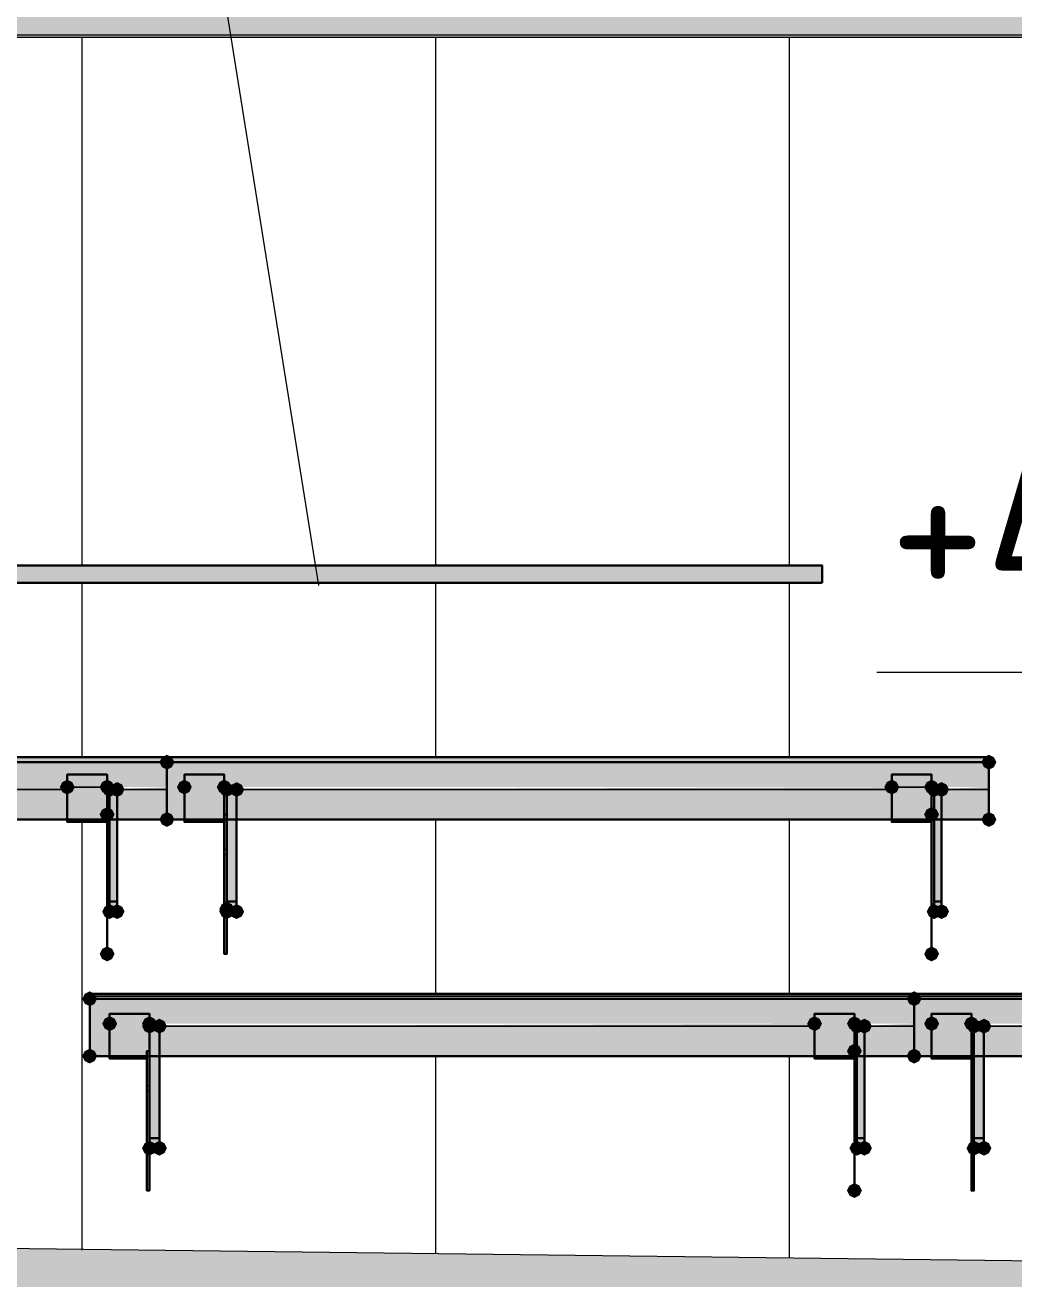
# Model space of a CAD drawing. Header units: millimetres. Extents: x -11345 to 411485, y -9810 to 73012.
# Drawn here: x 303798 to 305478, y 3243 to 5375 of the extents above; entities that cross this region are included whole.
import ezdxf

# ---------------------------------------------------------------- set-up
doc = ezdxf.new("R2010")
doc.units = ezdxf.units.MM
for name, color, linetype in [('PDF _Аннотация', 7, 'Continuous'), ('PDF _Крыша штриховка', 7, 'Continuous'), ('PDF _Линии', 7, 'Continuous'), ('PDF _Перекрытие', 7, 'Continuous'), ('PDF _Текст', 7, 'Continuous')]:
    doc.layers.add(name, color=color, linetype=linetype)
for name, color, linetype, true_color in [('PDF _Антураж', 7, 'Continuous', 0xb7c0ca), ('PDF _Обобщенные модели', 7, 'Continuous', 0xb5bcbf), ('PDF _Ограждение', 7, 'Continuous', 0x7f7f7f)]:
    doc.layers.add(name, color=color, linetype=linetype, true_color=true_color)
doc.styles.add('PDF GOST Common', font='GOST_Common.ttf')

msp = doc.modelspace()

# ---------------------------------------------------------------- hatches: boundary and pattern name
at = {"layer": 'PDF _Антураж', "transparency": 33554687}
msp.add_hatch(color=256, dxfattribs=at).paths.add_polyline_path([(298603.49472, 3063.50144), (298734.71891, 3046.56929), (298738.95195, 3063.50144), (298738.95195, 3076.20056), (298726.25284, 3076.20056), (298730.48587, 3093.13271), (298946.37083, 3063.50144), (298942.13779, 3042.33625), (298950.60387, 3042.33625), (298954.83691, 3063.50144), (299132.62452, 3038.10321), (301592.0198, 3008.47194), (301668.21449, 3008.47194), (307865.38263, 2932.27725), (308034.70416, 2928.04422), (308034.70416, 2919.57814), (308085.50062, 2839.15041), (308098.19974, 2830.68433), (308102.43278, 2826.4513), (308115.13189, 2822.21826), (308119.36493, 2822.21826), (308144.76316, 2817.98522), (308174.39443, 2813.75218), (308178.62747, 2813.75218), (308204.0257, 2817.98522), (308208.25874, 2817.98522), (308233.65697, 2822.21826), (308237.89, 2822.21826), (308250.58912, 2826.4513), (308259.0552, 2830.68433), (308267.52127, 2839.15041), (308271.75431, 2839.15041), (308318.31773, 2919.57814), (308318.31773, 2923.81118), (308322.55077, 2923.81118), (308322.55077, 2932.27725), (314604.37968, 3008.47194), (314684.80741, 3008.47194), (317804.55667, 2970.3746), (321047.06405, 2928.04422), (321051.29708, 2928.04422), (321051.29708, 2919.57814), (321055.53012, 2915.3451), (321102.09354, 2839.15041), (321114.79266, 2830.68433), (321114.79266, 2826.4513), (321131.72481, 2822.21826), (321135.95785, 2822.21826), (321161.35608, 2817.98522), (321199.45343, 2813.75218), (321220.61862, 2817.98522), (321224.85166, 2817.98522), (321250.24989, 2822.21826), (321254.48292, 2822.21826), (321267.18204, 2826.4513), (321275.64812, 2830.68433), (321284.11419, 2839.15041), (321330.67761, 2915.3451), (321330.67761, 2928.04422), (321753.98145, 2970.3746), (321758.21449, 2961.90852), (321758.21449, 3300.55159), (321152.89, 3241.28905), (316454.21744, 3300.55159), (314629.77791, 3321.71678), (312830.73661, 3300.55159), (308195.55962, 3241.28905), (308136.29708, 3241.28905), (301697.84576, 3321.71678), (297401.31183, 3372.51324), (297418.24399, 3321.71678), (297447.87525, 3241.28905), (297452.10829, 3224.3569), (297443.64222, 3245.52209), (297447.87525, 3224.3569), (297452.10829, 3220.12386), (297718.78971, 3152.39525), (297752.65402, 3148.16221), (297735.72186, 3152.39525), (297602.38115, 3186.25955), (297752.65402, 3148.16221), (297960.07289, 3118.53094), (298163.25874, 3093.13271), (298167.49177, 3093.13271), (298180.19089, 3118.53094), (298383.37673, 3093.13271), (298493.43573, 3076.20056), (298506.13484, 3076.20056)])
at = {"layer": 'PDF _Линии', "transparency": 33554559}
for points in [[(304051.41508, 4121.76103), (304047.18204, 4130.22711), (304038.71596, 4134.46014), (304030.24989, 4130.22711), (304026.01685, 4121.76103), (304030.24989, 4113.29495), (304038.71596, 4109.06191), (304047.18204, 4113.29495)], [(304051.41508, 4121.76103), (304047.18204, 4130.22711), (304038.71596, 4134.46014), (304030.24989, 4130.22711), (304026.01685, 4121.76103), (304030.24989, 4113.29495), (304038.71596, 4109.06191), (304047.18204, 4113.29495)], [(305448.31773, 4121.76103), (305444.08469, 4130.22711), (305435.61862, 4134.46014), (305427.15254, 4130.22711), (305422.9195, 4121.76103), (305427.15254, 4113.29495), (305435.61862, 4109.06191), (305444.08469, 4113.29495)], [(303882.09354, 4079.43065), (303877.86051, 4087.89672), (303869.39443, 4092.12976), (303860.92835, 4087.89672), (303856.69531, 4079.43065), (303860.92835, 4070.96457), (303869.39443, 4066.73153), (303877.86051, 4070.96457)], [(303949.82216, 4079.43065), (303945.58912, 4087.89672), (303937.12304, 4092.12976), (303928.65697, 4087.89672), (303924.42393, 4079.43065), (303928.65697, 4070.96457), (303937.12304, 4066.73153), (303945.58912, 4070.96457)], [(303954.0552, 4075.19761), (303949.82216, 4083.66368), (303941.35608, 4087.89672), (303932.89, 4083.66368), (303928.65697, 4075.19761), (303932.89, 4066.73153), (303941.35608, 4062.49849), (303949.82216, 4066.73153)], [(303954.0552, 4075.19761), (303949.82216, 4083.66368), (303941.35608, 4087.89672), (303932.89, 4083.66368), (303928.65697, 4075.19761), (303932.89, 4066.73153), (303941.35608, 4062.49849), (303949.82216, 4066.73153)], [(303966.75431, 4075.19761), (303962.52127, 4083.66368), (303954.0552, 4087.89672), (303945.58912, 4083.66368), (303941.35608, 4075.19761), (303945.58912, 4066.73153), (303954.0552, 4062.49849), (303962.52127, 4066.73153)], [(304081.04635, 4079.43065), (304076.81331, 4087.89672), (304068.34723, 4092.12976), (304059.88115, 4087.89672), (304055.64812, 4079.43065), (304059.88115, 4070.96457), (304068.34723, 4066.73153), (304076.81331, 4070.96457)], [(304148.77496, 4079.43065), (304144.54192, 4087.89672), (304136.07584, 4092.12976), (304127.60977, 4087.89672), (304123.37673, 4079.43065), (304127.60977, 4070.96457), (304136.07584, 4066.73153), (304144.54192, 4070.96457)], [(304153.008, 4075.19761), (304148.77496, 4083.66368), (304140.30888, 4087.89672), (304131.84281, 4083.66368), (304127.60977, 4075.19761), (304131.84281, 4066.73153), (304140.30888, 4062.49849), (304148.77496, 4066.73153)], [(304153.008, 4075.19761), (304148.77496, 4083.66368), (304140.30888, 4087.89672), (304131.84281, 4083.66368), (304127.60977, 4075.19761), (304131.84281, 4066.73153), (304140.30888, 4062.49849), (304148.77496, 4066.73153)], [(304153.008, 4075.19761), (304148.77496, 4083.66368), (304140.30888, 4087.89672), (304131.84281, 4083.66368), (304127.60977, 4075.19761), (304131.84281, 4066.73153), (304140.30888, 4062.49849), (304148.77496, 4066.73153)], [(304153.008, 4075.19761), (304148.77496, 4083.66368), (304140.30888, 4087.89672), (304131.84281, 4083.66368), (304127.60977, 4075.19761), (304131.84281, 4066.73153), (304140.30888, 4062.49849), (304148.77496, 4066.73153)], [(304169.94015, 4075.19761), (304165.70711, 4083.66368), (304157.24104, 4087.89672), (304148.77496, 4083.66368), (304144.54192, 4075.19761), (304148.77496, 4066.73153), (304157.24104, 4062.49849), (304165.70711, 4066.73153)], [(305283.22924, 4079.43065), (305278.9962, 4087.89672), (305270.53012, 4092.12976), (305262.06405, 4087.89672), (305257.83101, 4079.43065), (305262.06405, 4070.96457), (305270.53012, 4066.73153), (305278.9962, 4070.96457)], [(305350.95785, 4079.43065), (305346.72481, 4087.89672), (305338.25874, 4092.12976), (305329.79266, 4087.89672), (305325.55962, 4079.43065), (305329.79266, 4070.96457), (305338.25874, 4066.73153), (305346.72481, 4070.96457)], [(305355.19089, 4075.19761), (305350.95785, 4083.66368), (305342.49177, 4087.89672), (305334.0257, 4083.66368), (305329.79266, 4075.19761), (305334.0257, 4066.73153), (305342.49177, 4062.49849), (305350.95785, 4066.73153)], [(305355.19089, 4075.19761), (305350.95785, 4083.66368), (305342.49177, 4087.89672), (305334.0257, 4083.66368), (305329.79266, 4075.19761), (305334.0257, 4066.73153), (305342.49177, 4062.49849), (305350.95785, 4066.73153)], [(305367.89, 4075.19761), (305363.65697, 4083.66368), (305355.19089, 4087.89672), (305346.72481, 4083.66368), (305342.49177, 4075.19761), (305346.72481, 4066.73153), (305355.19089, 4062.49849), (305363.65697, 4066.73153)], [(303949.82216, 4032.86722), (303945.58912, 4041.3333), (303937.12304, 4045.56634), (303928.65697, 4041.3333), (303924.42393, 4032.86722), (303928.65697, 4024.40115), (303937.12304, 4020.16811), (303945.58912, 4024.40115)], [(304051.41508, 4024.40115), (304047.18204, 4032.86722), (304038.71596, 4037.10026), (304030.24989, 4032.86722), (304026.01685, 4024.40115), (304030.24989, 4015.93507), (304038.71596, 4011.70203), (304047.18204, 4015.93507)], [(304051.41508, 4024.40115), (304047.18204, 4032.86722), (304038.71596, 4037.10026), (304030.24989, 4032.86722), (304026.01685, 4024.40115), (304030.24989, 4015.93507), (304038.71596, 4011.70203), (304047.18204, 4015.93507)], [(305350.95785, 4032.86722), (305346.72481, 4041.3333), (305338.25874, 4045.56634), (305329.79266, 4041.3333), (305325.55962, 4032.86722), (305329.79266, 4024.40115), (305338.25874, 4020.16811), (305346.72481, 4024.40115)], [(305448.31773, 4024.40115), (305444.08469, 4032.86722), (305435.61862, 4037.10026), (305427.15254, 4032.86722), (305422.9195, 4024.40115), (305427.15254, 4015.93507), (305435.61862, 4011.70203), (305444.08469, 4015.93507)], [(303954.0552, 3867.77873), (303949.82216, 3876.24481), (303941.35608, 3880.47784), (303932.89, 3876.24481), (303928.65697, 3867.77873), (303932.89, 3859.31265), (303941.35608, 3855.07961), (303949.82216, 3859.31265)], [(303954.0552, 3867.77873), (303949.82216, 3876.24481), (303941.35608, 3880.47784), (303932.89, 3876.24481), (303928.65697, 3867.77873), (303932.89, 3859.31265), (303941.35608, 3855.07961), (303949.82216, 3859.31265)], [(303966.75431, 3867.77873), (303962.52127, 3876.24481), (303954.0552, 3880.47784), (303945.58912, 3876.24481), (303941.35608, 3867.77873), (303945.58912, 3859.31265), (303954.0552, 3855.07961), (303962.52127, 3859.31265)], [(304153.008, 3872.01177), (304148.77496, 3880.47784), (304140.30888, 3884.71088), (304131.84281, 3880.47784), (304127.60977, 3872.01177), (304131.84281, 3863.54569), (304140.30888, 3859.31265), (304148.77496, 3863.54569)], [(304153.008, 3867.77873), (304148.77496, 3876.24481), (304140.30888, 3880.47784), (304131.84281, 3876.24481), (304127.60977, 3867.77873), (304131.84281, 3859.31265), (304140.30888, 3855.07961), (304148.77496, 3859.31265)], [(304153.008, 3867.77873), (304148.77496, 3876.24481), (304140.30888, 3880.47784), (304131.84281, 3876.24481), (304127.60977, 3867.77873), (304131.84281, 3859.31265), (304140.30888, 3855.07961), (304148.77496, 3859.31265)], [(304169.94015, 3867.77873), (304165.70711, 3876.24481), (304157.24104, 3880.47784), (304148.77496, 3876.24481), (304144.54192, 3867.77873), (304148.77496, 3859.31265), (304157.24104, 3855.07961), (304165.70711, 3859.31265)], [(305355.19089, 3867.77873), (305350.95785, 3876.24481), (305342.49177, 3880.47784), (305334.0257, 3876.24481), (305329.79266, 3867.77873), (305334.0257, 3859.31265), (305342.49177, 3855.07961), (305350.95785, 3859.31265)], [(305355.19089, 3867.77873), (305350.95785, 3876.24481), (305342.49177, 3880.47784), (305334.0257, 3876.24481), (305329.79266, 3867.77873), (305334.0257, 3859.31265), (305342.49177, 3855.07961), (305350.95785, 3859.31265)], [(305367.89, 3867.77873), (305363.65697, 3876.24481), (305355.19089, 3880.47784), (305346.72481, 3876.24481), (305342.49177, 3867.77873), (305346.72481, 3859.31265), (305355.19089, 3855.07961), (305363.65697, 3859.31265)], [(303949.82216, 3795.81708), (303945.58912, 3804.28315), (303937.12304, 3808.51619), (303928.65697, 3804.28315), (303924.42393, 3795.81708), (303928.65697, 3787.351), (303937.12304, 3783.11796), (303945.58912, 3787.351)], [(305350.95785, 3795.81708), (305346.72481, 3804.28315), (305338.25874, 3808.51619), (305329.79266, 3804.28315), (305325.55962, 3795.81708), (305329.79266, 3787.351), (305338.25874, 3783.11796), (305346.72481, 3787.351)], [(303920.19089, 3719.62239), (303915.95785, 3728.08846), (303907.49177, 3732.3215), (303899.0257, 3728.08846), (303894.79266, 3719.62239), (303899.0257, 3711.15631), (303907.49177, 3706.92327), (303915.95785, 3711.15631)], [(305321.32658, 3719.62239), (305317.09354, 3728.08846), (305308.62747, 3732.3215), (305300.16139, 3728.08846), (305295.92835, 3719.62239), (305300.16139, 3711.15631), (305308.62747, 3706.92327), (305317.09354, 3711.15631)], [(305321.32658, 3719.62239), (305317.09354, 3728.08846), (305308.62747, 3732.3215), (305300.16139, 3728.08846), (305295.92835, 3719.62239), (305300.16139, 3711.15631), (305308.62747, 3706.92327), (305317.09354, 3711.15631)], [(303954.0552, 3677.292), (303949.82216, 3685.75808), (303941.35608, 3689.99112), (303932.89, 3685.75808), (303928.65697, 3677.292), (303932.89, 3668.82593), (303941.35608, 3664.59289), (303949.82216, 3668.82593)], [(304021.78381, 3677.292), (304017.55077, 3685.75808), (304009.08469, 3689.99112), (304000.61862, 3685.75808), (303996.38558, 3677.292), (304000.61862, 3668.82593), (304009.08469, 3664.59289), (304017.55077, 3668.82593)], [(305152.00505, 3677.292), (305147.77201, 3685.75808), (305139.30593, 3689.99112), (305130.83986, 3685.75808), (305126.60682, 3677.292), (305130.83986, 3668.82593), (305139.30593, 3664.59289), (305147.77201, 3668.82593)], [(305219.73366, 3677.292), (305215.50062, 3685.75808), (305207.03455, 3689.99112), (305198.56847, 3685.75808), (305194.33543, 3677.292), (305198.56847, 3668.82593), (305207.03455, 3664.59289), (305215.50062, 3668.82593)], [(305350.95785, 3677.292), (305346.72481, 3685.75808), (305338.25874, 3689.99112), (305329.79266, 3685.75808), (305325.55962, 3677.292), (305329.79266, 3668.82593), (305338.25874, 3664.59289), (305346.72481, 3668.82593)], [(305418.68646, 3677.292), (305414.45343, 3685.75808), (305405.98735, 3689.99112), (305397.52127, 3685.75808), (305393.28823, 3677.292), (305397.52127, 3668.82593), (305405.98735, 3664.59289), (305414.45343, 3668.82593)], [(304021.78381, 3673.05897), (304017.55077, 3681.52504), (304009.08469, 3685.75808), (304000.61862, 3681.52504), (303996.38558, 3673.05897), (304000.61862, 3664.59289), (304009.08469, 3660.35985), (304017.55077, 3664.59289)], [(304021.78381, 3673.05897), (304017.55077, 3681.52504), (304009.08469, 3685.75808), (304000.61862, 3681.52504), (303996.38558, 3673.05897), (304000.61862, 3664.59289), (304009.08469, 3660.35985), (304017.55077, 3664.59289)], [(304021.78381, 3673.05897), (304017.55077, 3681.52504), (304009.08469, 3685.75808), (304000.61862, 3681.52504), (303996.38558, 3673.05897), (304000.61862, 3664.59289), (304009.08469, 3660.35985), (304017.55077, 3664.59289)], [(304021.78381, 3673.05897), (304017.55077, 3681.52504), (304009.08469, 3685.75808), (304000.61862, 3681.52504), (303996.38558, 3673.05897), (304000.61862, 3664.59289), (304009.08469, 3660.35985), (304017.55077, 3664.59289)], [(304038.71596, 3673.05897), (304034.48292, 3681.52504), (304026.01685, 3685.75808), (304017.55077, 3681.52504), (304013.31773, 3673.05897), (304017.55077, 3664.59289), (304026.01685, 3660.35985), (304034.48292, 3664.59289)], [(305223.9667, 3673.05897), (305219.73366, 3681.52504), (305211.26759, 3685.75808), (305202.80151, 3681.52504), (305198.56847, 3673.05897), (305202.80151, 3664.59289), (305211.26759, 3660.35985), (305219.73366, 3664.59289)], [(305223.9667, 3673.05897), (305219.73366, 3681.52504), (305211.26759, 3685.75808), (305202.80151, 3681.52504), (305198.56847, 3673.05897), (305202.80151, 3664.59289), (305211.26759, 3660.35985), (305219.73366, 3664.59289)], [(305236.66582, 3673.05897), (305232.43278, 3681.52504), (305223.9667, 3685.75808), (305215.50062, 3681.52504), (305211.26759, 3673.05897), (305215.50062, 3664.59289), (305223.9667, 3660.35985), (305232.43278, 3664.59289)], [(305422.9195, 3673.05897), (305418.68646, 3681.52504), (305410.22039, 3685.75808), (305401.75431, 3681.52504), (305397.52127, 3673.05897), (305401.75431, 3664.59289), (305410.22039, 3660.35985), (305418.68646, 3664.59289)], [(305422.9195, 3673.05897), (305418.68646, 3681.52504), (305410.22039, 3685.75808), (305401.75431, 3681.52504), (305397.52127, 3673.05897), (305401.75431, 3664.59289), (305410.22039, 3660.35985), (305418.68646, 3664.59289)], [(305422.9195, 3673.05897), (305418.68646, 3681.52504), (305410.22039, 3685.75808), (305401.75431, 3681.52504), (305397.52127, 3673.05897), (305401.75431, 3664.59289), (305410.22039, 3660.35985), (305418.68646, 3664.59289)], [(305422.9195, 3673.05897), (305418.68646, 3681.52504), (305410.22039, 3685.75808), (305401.75431, 3681.52504), (305397.52127, 3673.05897), (305401.75431, 3664.59289), (305410.22039, 3660.35985), (305418.68646, 3664.59289)], [(305439.85166, 3673.05897), (305435.61862, 3681.52504), (305427.15254, 3685.75808), (305418.68646, 3681.52504), (305414.45343, 3673.05897), (305418.68646, 3664.59289), (305427.15254, 3660.35985), (305435.61862, 3664.59289)], [(303920.19089, 3622.2625), (303915.95785, 3630.72858), (303907.49177, 3634.96162), (303899.0257, 3630.72858), (303894.79266, 3622.2625), (303899.0257, 3613.79643), (303907.49177, 3609.56339), (303915.95785, 3613.79643)], [(305219.73366, 3630.72858), (305215.50062, 3639.19466), (305207.03455, 3643.4277), (305198.56847, 3639.19466), (305194.33543, 3630.72858), (305198.56847, 3622.2625), (305207.03455, 3618.02947), (305215.50062, 3622.2625)], [(305321.32658, 3622.2625), (305317.09354, 3630.72858), (305308.62747, 3634.96162), (305300.16139, 3630.72858), (305295.92835, 3622.2625), (305300.16139, 3613.79643), (305308.62747, 3609.56339), (305317.09354, 3613.79643)], [(305321.32658, 3622.2625), (305317.09354, 3630.72858), (305308.62747, 3634.96162), (305300.16139, 3630.72858), (305295.92835, 3622.2625), (305300.16139, 3613.79643), (305308.62747, 3609.56339), (305317.09354, 3613.79643)], [(304021.78381, 3465.64009), (304017.55077, 3474.10616), (304009.08469, 3478.3392), (304000.61862, 3474.10616), (303996.38558, 3465.64009), (304000.61862, 3457.17401), (304009.08469, 3452.94097), (304017.55077, 3457.17401)], [(304021.78381, 3465.64009), (304017.55077, 3474.10616), (304009.08469, 3478.3392), (304000.61862, 3474.10616), (303996.38558, 3465.64009), (304000.61862, 3457.17401), (304009.08469, 3452.94097), (304017.55077, 3457.17401)], [(304021.78381, 3465.64009), (304017.55077, 3474.10616), (304009.08469, 3478.3392), (304000.61862, 3474.10616), (303996.38558, 3465.64009), (304000.61862, 3457.17401), (304009.08469, 3452.94097), (304017.55077, 3457.17401)], [(304038.71596, 3465.64009), (304034.48292, 3474.10616), (304026.01685, 3478.3392), (304017.55077, 3474.10616), (304013.31773, 3465.64009), (304017.55077, 3457.17401), (304026.01685, 3452.94097), (304034.48292, 3457.17401)], [(305223.9667, 3465.64009), (305219.73366, 3474.10616), (305211.26759, 3478.3392), (305202.80151, 3474.10616), (305198.56847, 3465.64009), (305202.80151, 3457.17401), (305211.26759, 3452.94097), (305219.73366, 3457.17401)], [(305223.9667, 3465.64009), (305219.73366, 3474.10616), (305211.26759, 3478.3392), (305202.80151, 3474.10616), (305198.56847, 3465.64009), (305202.80151, 3457.17401), (305211.26759, 3452.94097), (305219.73366, 3457.17401)], [(305236.66582, 3465.64009), (305232.43278, 3474.10616), (305223.9667, 3478.3392), (305215.50062, 3474.10616), (305211.26759, 3465.64009), (305215.50062, 3457.17401), (305223.9667, 3452.94097), (305232.43278, 3457.17401)], [(305422.9195, 3465.64009), (305418.68646, 3474.10616), (305410.22039, 3478.3392), (305401.75431, 3474.10616), (305397.52127, 3465.64009), (305401.75431, 3457.17401), (305410.22039, 3452.94097), (305418.68646, 3457.17401)], [(305422.9195, 3465.64009), (305418.68646, 3474.10616), (305410.22039, 3478.3392), (305401.75431, 3474.10616), (305397.52127, 3465.64009), (305401.75431, 3457.17401), (305410.22039, 3452.94097), (305418.68646, 3457.17401)], [(305422.9195, 3465.64009), (305418.68646, 3474.10616), (305410.22039, 3478.3392), (305401.75431, 3474.10616), (305397.52127, 3465.64009), (305401.75431, 3457.17401), (305410.22039, 3452.94097), (305418.68646, 3457.17401)], [(305439.85166, 3465.64009), (305435.61862, 3474.10616), (305427.15254, 3478.3392), (305418.68646, 3474.10616), (305414.45343, 3465.64009), (305418.68646, 3457.17401), (305427.15254, 3452.94097), (305435.61862, 3457.17401)], [(305219.73366, 3393.67843), (305215.50062, 3402.14451), (305207.03455, 3406.37755), (305198.56847, 3402.14451), (305194.33543, 3393.67843), (305198.56847, 3385.21236), (305207.03455, 3380.97932), (305215.50062, 3385.21236)]]:
    msp.add_hatch(color=256, dxfattribs=at).paths.add_polyline_path(points)
at = {"layer": 'PDF _Обобщенные модели', "true_color": 0x7f7f7f, "transparency": 33554559}
h = msp.add_hatch(color=8, dxfattribs=at)
h.paths.add_polyline_path([(305342.49177, 3872.01177), (305338.25874, 3884.71088), (305338.25874, 3872.01177)])
h.paths.add_polyline_path([(304157.24104, 3867.77873), (304157.24104, 4024.40115), (305270.53012, 4024.40115), (305270.53012, 4020.16811), (305338.25874, 4020.16811), (305338.25874, 3884.71088), (305342.49177, 3884.71088), (305342.49177, 3872.01177), (305342.49177, 3867.77873), (305355.19089, 3867.77873), (305355.19089, 4024.40115), (305435.61862, 4024.40115), (305435.61862, 4130.22711), (301236.44458, 4130.22711), (301236.44458, 4024.40115), (301270.30888, 4024.40115), (301270.30888, 4020.16811), (301333.80446, 4020.16811), (301333.80446, 3795.81708), (301338.0375, 3795.81708), (301338.0375, 3884.71088), (301342.27054, 3884.71088), (301338.0375, 4075.19761), (301338.0375, 4079.43065), (302307.40328, 4079.43065), (301338.0375, 4075.19761), (301342.27054, 4075.19761), (301342.27054, 3884.71088), (301342.27054, 3867.77873), (301354.96965, 3867.77873), (301354.96965, 4024.40115), (302468.25874, 4024.40115), (302468.25874, 4020.16811), (302535.98735, 4020.16811), (302535.98735, 3795.81708), (302540.22039, 3795.81708), (302540.22039, 3867.77873), (302557.15254, 3867.77873), (302557.15254, 4024.40115), (302671.44458, 4024.40115), (302671.44458, 4020.16811), (302734.94015, 4020.16811), (302734.94015, 3795.81708), (302739.17319, 3795.81708), (302739.17319, 3867.77873), (302743.40623, 3867.77873), (302739.17319, 3884.71088), (302743.40623, 3884.71088), (302739.17319, 4075.19761), (302739.17319, 4079.43065), (303708.53897, 4079.43065), (302739.17319, 4075.19761), (302743.40623, 4075.19761), (302743.40623, 3884.71088), (302743.40623, 3867.77873), (302756.10534, 3867.77873), (302756.10534, 4024.40115), (303869.39443, 4024.40115), (303869.39443, 4020.16811), (303937.12304, 4020.16811), (303937.12304, 4075.19761), (303937.12304, 4079.43065), (304038.71596, 4079.43065), (303937.12304, 4075.19761), (303941.35608, 3884.71088), (303941.35608, 3867.77873), (303954.0552, 3867.77873), (303954.0552, 4024.40115), (304068.34723, 4024.40115), (304068.34723, 4020.16811), (304136.07584, 4020.16811), (304136.07584, 3795.81708), (304140.30888, 3795.81708), (304140.30888, 3867.77873)])
h.paths.add_polyline_path([(305338.25874, 4075.19761), (305338.25874, 4079.43065), (305422.9195, 4079.43065)], flags=0)
h.paths.add_polyline_path([(302540.22039, 4075.19761), (302540.22039, 4032.86722), (302535.98735, 4032.86722), (302535.98735, 4079.43065), (302624.88115, 4079.43065)], flags=0)
h.paths.add_polyline_path([(304140.30888, 4075.19761), (304140.30888, 4032.86722), (304136.07584, 4032.86722), (304136.07584, 4079.43065), (305270.53012, 4079.43065)], flags=0)
h = msp.add_hatch(color=8, dxfattribs=at)
h.paths.add_polyline_path([(305211.26759, 3465.64009), (305207.03455, 3482.57224), (305207.03455, 3465.64009)])
h.paths.add_polyline_path([(312212.71301, 3465.64009), (312208.47997, 3482.57224), (312208.47997, 3465.64009)])
h.paths.add_polyline_path([(306811.35608, 3465.64009), (306807.12304, 3482.57224), (306807.12304, 3465.64009)])
h.paths.add_polyline_path([(304009.08469, 3673.05897), (304009.08469, 3677.292), (305139.30593, 3677.292)])
h.paths.add_polyline_path([(305410.22039, 3630.72858), (305405.98735, 3630.72858), (305405.98735, 3673.05897)], flags=0)
h.paths.add_polyline_path([(305410.22039, 3673.05897), (305405.98735, 3677.292), (306540.44163, 3677.292)], flags=0)
h.paths.add_polyline_path([(304026.01685, 3465.64009), (304026.01685, 3622.2625), (305139.30593, 3622.2625), (305139.30593, 3618.02947), (305207.03455, 3618.02947), (305207.03455, 3673.05897), (305207.03455, 3677.292), (305308.62747, 3677.292), (305207.03455, 3673.05897), (305211.26759, 3482.57224), (305211.26759, 3465.64009), (305223.9667, 3465.64009), (305223.9667, 3622.2625), (305338.25874, 3622.2625), (305338.25874, 3618.02947), (305405.98735, 3618.02947), (305405.98735, 3393.67843), (305410.22039, 3393.67843), (305410.22039, 3465.64009), (305427.15254, 3465.64009), (305427.15254, 3622.2625), (306540.44163, 3622.2625), (306540.44163, 3618.02947), (306603.9372, 3618.02947), (306603.9372, 3393.67843), (306608.17024, 3393.67843), (306608.17024, 3482.57224), (306612.40328, 3482.57224), (306608.17024, 3673.05897), (306608.17024, 3677.292), (306705.53012, 3677.292), (306608.17024, 3673.05897), (306612.40328, 3673.05897), (306612.40328, 3482.57224), (306612.40328, 3465.64009), (306625.10239, 3465.64009), (306625.10239, 3622.2625), (306739.39443, 3622.2625), (306739.39443, 3618.02947), (306807.12304, 3618.02947), (306807.12304, 3673.05897), (306807.12304, 3677.292), (307776.48882, 3677.292), (306807.12304, 3673.05897), (306811.35608, 3482.57224), (306811.35608, 3465.64009), (306824.0552, 3465.64009), (306824.0552, 3622.2625), (307941.57732, 3622.2625), (307941.57732, 3618.02947), (308005.07289, 3618.02947), (308005.07289, 3393.67843), (308009.30593, 3393.67843), (308009.30593, 3465.64009), (308026.23809, 3465.64009), (308026.23809, 3622.2625), (308140.53012, 3622.2625), (308140.53012, 3618.02947), (308204.0257, 3618.02947), (308204.0257, 3393.67843), (308208.25874, 3393.67843), (308208.25874, 3482.57224), (308212.49177, 3482.57224), (308208.25874, 3673.05897), (308208.25874, 3677.292), (309177.62452, 3677.292), (308208.25874, 3673.05897), (308212.49177, 3673.05897), (308212.49177, 3482.57224), (308212.49177, 3465.64009), (308225.19089, 3465.64009), (308225.19089, 3622.2625), (309338.47997, 3622.2625), (309338.47997, 3618.02947), (309406.20859, 3618.02947), (309406.20859, 3393.67843), (309410.44163, 3393.67843), (309410.44163, 3465.64009), (309427.37378, 3465.64009), (309427.37378, 3622.2625), (309541.66582, 3622.2625), (309541.66582, 3618.02947), (309605.16139, 3618.02947), (309605.16139, 3393.67843), (309609.39443, 3393.67843), (309609.39443, 3465.64009), (309613.62747, 3465.64009), (309609.39443, 3482.57224), (309613.62747, 3482.57224), (309609.39443, 3673.05897), (309609.39443, 3677.292), (310739.61567, 3677.292), (309609.39443, 3673.05897), (309613.62747, 3673.05897), (309613.62747, 3482.57224), (309613.62747, 3465.64009), (309626.32658, 3465.64009), (309626.32658, 3622.2625), (310739.61567, 3622.2625), (310739.61567, 3618.02947), (310807.34428, 3618.02947), (310807.34428, 3673.05897), (310807.34428, 3677.292), (310908.9372, 3677.292), (310807.34428, 3673.05897), (310811.57732, 3482.57224), (310811.57732, 3469.87312), (310807.34428, 3482.57224), (310807.34428, 3465.64009), (310824.27643, 3465.64009), (310824.27643, 3622.2625), (310938.56847, 3622.2625), (310938.56847, 3618.02947), (311006.29708, 3618.02947), (311006.29708, 3393.67843), (311010.53012, 3393.67843), (311010.53012, 3465.64009), (311027.46228, 3465.64009), (311027.46228, 3622.2625), (312140.75136, 3622.2625), (312140.75136, 3618.02947), (312208.47997, 3618.02947), (312208.47997, 3482.57224), (312212.71301, 3482.57224), (312212.71301, 3465.64009), (312225.41213, 3465.64009), (312225.41213, 3622.2625), (312305.83986, 3622.2625), (312305.83986, 3677.292), (312208.47997, 3673.05897), (312208.47997, 3677.292), (312305.83986, 3677.292), (312305.83986, 3728.08846), (303907.49177, 3728.08846), (303907.49177, 3622.2625), (303941.35608, 3622.2625), (303941.35608, 3618.02947), (304004.85166, 3618.02947), (304004.85166, 3393.67843), (304009.08469, 3393.67843), (304009.08469, 3465.64009)], flags=0)
h.paths.add_polyline_path([(308009.30593, 3673.05897), (308009.30593, 3677.292), (308093.9667, 3677.292)], flags=0)
h.paths.add_polyline_path([(309410.44163, 3673.05897), (309410.44163, 3630.72858), (309406.20859, 3630.72858), (309406.20859, 3677.292), (309495.10239, 3677.292)], flags=0)
h.paths.add_polyline_path([(311010.53012, 3673.05897), (311010.53012, 3630.72858), (311006.29708, 3630.72858), (311006.29708, 3673.05897), (311010.53012, 3673.05897), (311006.29708, 3677.292), (312140.75136, 3677.292)], flags=0)
at = {"layer": 'PDF _Ограждение', "true_color": 0xb5bcbf, "transparency": 33554559}
msp.add_hatch(color=9, dxfattribs=at).paths.add_polyline_path([(299145.32363, 5412.83773), (299145.32363, 5353.57519), (321758.21449, 5353.57519), (321758.21449, 5412.83773), (313067.78676, 5412.83773), (313067.78676, 5391.67253), (312407.43278, 5391.67253), (312407.43278, 5412.83773), (305016.54782, 5412.83773), (305016.54782, 5391.67253), (304356.19384, 5391.67253), (304356.19384, 5412.83773)])
at = {"layer": 'PDF _Перекрытие', "true_color": 0x787878, "transparency": 33554559}
msp.add_hatch(color=8, dxfattribs=at).paths.add_polyline_path([(305152.00505, 4456.17106), (301740.17614, 4456.17106), (301740.17614, 4426.53979), (305152.00505, 4426.53979)])

# ---------------------------------------------------------------- linework, layer by layer
at = {"layer": 'PDF _Аннотация', "lineweight": 9}
msp.add_lwpolyline([(304296.9313, 4422.30675), (303772.03455, 7707.14451), (303649.27643, 7707.14451), (303361.42983, 7707.14451)], dxfattribs=at)
at = {"layer": 'PDF _Аннотация', "lineweight": 20}
msp.add_lwpolyline([(306333.02275, 3986.3038), (306544.67466, 3774.65189), (306544.67466, 4274.15041), (305245.13189, 4274.15041)], dxfattribs=at)
at = {"layer": 'PDF _Антураж', "color": 7, "lineweight": 18}
msp.add_lwpolyline([(321334.91065, 2919.57814), (321334.91065, 2923.81118), (321758.21449, 2961.90852), (321758.21449, 3300.55159), (321152.89, 3241.28905), (314672.10829, 3321.71678), (308165.92835, 3241.28905), (297401.31183, 3372.51324), (297452.10829, 3224.3569), (297752.65402, 3148.16221)], dxfattribs=at)
at = {"layer": 'PDF _Крыша штриховка', "lineweight": 9}
for points in [[(303894.79266, 4456.17106), (303894.79266, 5353.57519)], [(304495.8841, 4456.17106), (304495.8841, 5353.57519)], [(305096.97555, 4456.17106), (305096.97555, 5353.57519)], [(303894.79266, 4130.22711), (303894.79266, 4426.53979)], [(304495.8841, 4130.22711), (304495.8841, 4426.53979)], [(305096.97555, 4130.22711), (305096.97555, 4426.53979)], [(303894.79266, 3292.08551), (303894.79266, 4020.16811)], [(304495.8841, 3728.08846), (304495.8841, 4024.40115)], [(305096.97555, 3728.08846), (305096.97555, 4024.40115)], [(304495.8841, 3287.85248), (304495.8841, 3622.2625)], [(305096.97555, 3279.3864), (305096.97555, 3622.2625)]]:
    msp.add_lwpolyline(points, dxfattribs=at)
at = {"layer": 'PDF _Линии', "lineweight": 30}
for points in [[(305152.00505, 4426.53979), (301740.17614, 4426.53979), (301740.17614, 4456.17106), (305152.00505, 4456.17106)], [(304038.71596, 4121.76103), (304038.71596, 4087.89672), (304038.71596, 4079.43065), (304038.71596, 4024.40115), (304038.71596, 4079.43065), (304038.71596, 4087.89672), (304038.71596, 4121.76103), (304038.71596, 4125.99407), (304038.71596, 4130.22711), (302637.58027, 4130.22711), (302637.58027, 4125.99407), (302637.58027, 4121.76103)], [(303937.12304, 3795.81708), (303937.12304, 3965.13861), (303937.12304, 3973.60469), (303937.12304, 3965.13861)], [(305338.25874, 3795.81708), (305338.25874, 3965.13861), (305338.25874, 3973.60469), (305338.25874, 3965.13861)], [(306705.53012, 3719.62239), (306705.53012, 3685.75808), (306705.53012, 3677.292), (306705.53012, 3622.2625), (306705.53012, 3677.292), (306705.53012, 3685.75808), (306705.53012, 3719.62239), (306705.53012, 3723.85543), (306705.53012, 3728.08846), (305308.62747, 3728.08846), (305308.62747, 3723.85543), (305308.62747, 3719.62239)], [(305207.03455, 3393.67843), (305207.03455, 3562.99997), (305207.03455, 3571.46604), (305207.03455, 3562.99997)]]:
    msp.add_lwpolyline(points, close=True, dxfattribs=at)
for points in [[(305435.61862, 4024.40115), (305435.61862, 4079.43065), (305435.61862, 4087.89672), (305435.61862, 4121.76103), (305435.61862, 4125.99407), (305435.61862, 4130.22711), (304038.71596, 4130.22711), (304038.71596, 4125.99407), (304038.71596, 4121.76103), (305435.61862, 4121.76103)], [(303937.12304, 4020.16811), (303869.39443, 4020.16811), (303869.39443, 4079.43065), (303869.39443, 4100.59584), (303937.12304, 4100.59584), (303937.12304, 4079.43065), (303937.12304, 4032.86722), (303937.12304, 4079.43065)], [(304136.07584, 4020.16811), (304068.34723, 4020.16811), (304068.34723, 4079.43065), (304068.34723, 4100.59584), (304136.07584, 4100.59584), (304136.07584, 4079.43065), (304136.07584, 4032.86722), (304136.07584, 4079.43065)], [(305338.25874, 4020.16811), (305270.53012, 4020.16811), (305270.53012, 4079.43065), (305270.53012, 4100.59584), (305338.25874, 4100.59584), (305338.25874, 4079.43065), (305338.25874, 4032.86722), (305338.25874, 4079.43065)], [(303937.12304, 4075.19761), (303937.12304, 4075.19761)], [(303937.12304, 3872.01177), (303941.35608, 3872.01177), (303941.35608, 3884.71088), (303941.35608, 3867.77873), (303941.35608, 3884.71088), (303954.0552, 3884.71088), (303954.0552, 4075.19761), (303941.35608, 4075.19761), (303941.35608, 3884.71088), (303941.35608, 4075.19761), (303937.12304, 4075.19761), (303937.12304, 3986.3038), (303937.12304, 4075.19761), (303941.35608, 4075.19761)], [(303941.35608, 4075.19761), (303941.35608, 4075.19761)], [(304136.07584, 4075.19761), (304136.07584, 4075.19761)], [(304140.30888, 3872.01177), (304140.30888, 3884.71088), (304140.30888, 3867.77873), (304140.30888, 3884.71088), (304157.24104, 3884.71088), (304157.24104, 4075.19761), (304140.30888, 4075.19761), (304140.30888, 3884.71088), (304140.30888, 4075.19761), (304140.30888, 3986.3038), (304140.30888, 4075.19761)], [(304140.30888, 4075.19761), (304140.30888, 4075.19761)], [(304140.30888, 4075.19761), (304140.30888, 4075.19761)], [(305338.25874, 4075.19761), (305338.25874, 4075.19761)], [(305338.25874, 3872.01177), (305342.49177, 3872.01177), (305342.49177, 3884.71088), (305342.49177, 3867.77873), (305342.49177, 3884.71088), (305355.19089, 3884.71088), (305355.19089, 4075.19761), (305342.49177, 4075.19761), (305342.49177, 3884.71088), (305342.49177, 4075.19761), (305338.25874, 4075.19761), (305338.25874, 3986.3038), (305338.25874, 4075.19761), (305342.49177, 4075.19761)], [(305342.49177, 4075.19761), (305342.49177, 4075.19761)], [(303937.12304, 3986.3038), (303937.12304, 3973.60469), (303937.12304, 4032.86722)], [(304140.30888, 3986.3038), (304140.30888, 3973.60469), (304140.30888, 3965.13861), (304140.30888, 3795.81708), (304136.07584, 3795.81708), (304136.07584, 3965.13861), (304136.07584, 3973.60469), (304136.07584, 4032.86722), (304140.30888, 4032.86722)], [(305338.25874, 3986.3038), (305338.25874, 3973.60469), (305338.25874, 4032.86722)], [(303941.35608, 3884.71088), (303941.35608, 3884.71088)], [(303954.0552, 3884.71088), (303954.0552, 3867.77873), (303941.35608, 3867.77873)], [(304140.30888, 3884.71088), (304140.30888, 3884.71088)], [(304157.24104, 3884.71088), (304157.24104, 3867.77873), (304140.30888, 3867.77873)], [(305342.49177, 3884.71088), (305342.49177, 3884.71088)], [(305355.19089, 3884.71088), (305355.19089, 3867.77873), (305342.49177, 3867.77873)], [(303941.35608, 3872.01177), (303941.35608, 3872.01177)], [(304140.30888, 3872.01177), (304140.30888, 3872.01177)], [(305342.49177, 3872.01177), (305342.49177, 3872.01177)], [(303907.49177, 3622.2625), (303907.49177, 3677.292), (303907.49177, 3685.75808), (303907.49177, 3719.62239), (305308.62747, 3719.62239), (305308.62747, 3685.75808), (305308.62747, 3677.292), (305308.62747, 3622.2625), (305308.62747, 3677.292), (305308.62747, 3685.75808), (305308.62747, 3719.62239), (305308.62747, 3723.85543), (305308.62747, 3728.08846), (303907.49177, 3728.08846), (303907.49177, 3723.85543), (303907.49177, 3719.62239)], [(304004.85166, 3618.02947), (303941.35608, 3618.02947), (303941.35608, 3677.292), (303941.35608, 3694.22416), (304009.08469, 3694.22416), (304009.08469, 3677.292), (304009.08469, 3630.72858), (304009.08469, 3677.292)], [(305207.03455, 3618.02947), (305139.30593, 3618.02947), (305139.30593, 3677.292), (305139.30593, 3694.22416), (305207.03455, 3694.22416), (305207.03455, 3677.292), (305207.03455, 3630.72858), (305207.03455, 3677.292)], [(305405.98735, 3618.02947), (305338.25874, 3618.02947), (305338.25874, 3677.292), (305338.25874, 3694.22416), (305405.98735, 3694.22416), (305405.98735, 3677.292), (305405.98735, 3630.72858), (305405.98735, 3677.292)], [(304009.08469, 3673.05897), (304009.08469, 3673.05897)], [(304009.08469, 3673.05897), (304009.08469, 3673.05897)], [(304009.08469, 3673.05897), (304009.08469, 3673.05897)], [(304009.08469, 3673.05897), (304009.08469, 3584.16516), (304009.08469, 3673.05897), (304026.01685, 3673.05897), (304026.01685, 3482.57224), (304026.01685, 3465.64009), (304009.08469, 3465.64009), (304009.08469, 3482.57224), (304009.08469, 3465.64009), (304009.08469, 3482.57224), (304009.08469, 3673.05897), (304009.08469, 3482.57224), (304026.01685, 3482.57224)], [(305207.03455, 3673.05897), (305207.03455, 3673.05897)], [(305207.03455, 3465.64009), (305211.26759, 3465.64009), (305211.26759, 3482.57224), (305211.26759, 3465.64009), (305211.26759, 3482.57224), (305223.9667, 3482.57224), (305223.9667, 3673.05897), (305211.26759, 3673.05897), (305211.26759, 3482.57224), (305211.26759, 3673.05897), (305207.03455, 3673.05897), (305207.03455, 3584.16516), (305207.03455, 3673.05897), (305211.26759, 3673.05897)], [(305211.26759, 3673.05897), (305211.26759, 3673.05897)], [(305405.98735, 3673.05897), (305405.98735, 3673.05897)], [(305410.22039, 3673.05897), (305410.22039, 3673.05897)], [(305410.22039, 3673.05897), (305410.22039, 3673.05897)], [(305410.22039, 3673.05897), (305410.22039, 3584.16516), (305410.22039, 3673.05897), (305427.15254, 3673.05897), (305427.15254, 3482.57224), (305427.15254, 3465.64009), (305410.22039, 3465.64009), (305410.22039, 3482.57224), (305410.22039, 3465.64009), (305410.22039, 3482.57224), (305410.22039, 3673.05897), (305410.22039, 3482.57224), (305427.15254, 3482.57224)], [(304009.08469, 3584.16516), (304009.08469, 3571.46604), (304009.08469, 3562.99997), (304009.08469, 3393.67843), (304004.85166, 3393.67843), (304004.85166, 3562.99997), (304004.85166, 3571.46604), (304004.85166, 3630.72858), (304009.08469, 3630.72858)], [(305207.03455, 3584.16516), (305207.03455, 3571.46604), (305207.03455, 3630.72858)], [(305410.22039, 3584.16516), (305410.22039, 3571.46604), (305410.22039, 3562.99997), (305410.22039, 3393.67843), (305405.98735, 3393.67843), (305405.98735, 3562.99997), (305405.98735, 3571.46604), (305405.98735, 3630.72858), (305410.22039, 3630.72858)], [(304009.08469, 3482.57224), (304009.08469, 3482.57224)], [(305211.26759, 3482.57224), (305211.26759, 3482.57224)], [(305223.9667, 3482.57224), (305223.9667, 3465.64009), (305211.26759, 3465.64009)], [(305410.22039, 3482.57224), (305410.22039, 3482.57224)], [(304009.08469, 3465.64009), (304009.08469, 3465.64009)], [(305211.26759, 3465.64009), (305211.26759, 3465.64009)], [(305410.22039, 3465.64009), (305410.22039, 3465.64009)]]:
    msp.add_lwpolyline(points, dxfattribs=at)
at = {"layer": 'PDF _Линии', "lineweight": 30, "ltscale": 11.810594}
for points in [[(301236.44458, 4024.40115), (302637.58027, 4024.40115), (304038.71596, 4024.40115), (305435.61862, 4024.40115)], [(303907.49177, 3622.2625), (305308.62747, 3622.2625), (306705.53012, 3622.2625), (308106.66582, 3622.2625), (309507.80151, 3622.2625), (310908.9372, 3622.2625), (312305.83986, 3622.2625)]]:
    msp.add_lwpolyline(points, dxfattribs=at)
at = {"layer": 'PDF _Обобщенные модели', "color": 7, "lineweight": 9}
for points in [[(301236.44458, 4121.76103), (302637.58027, 4121.76103), (304038.71596, 4121.76103), (305435.61862, 4121.76103)], [(304038.71596, 4130.22711), (304038.71596, 4130.22711)], [(304038.71596, 4130.22711), (304038.71596, 4130.22711)], [(305435.61862, 4130.22711), (305435.61862, 4130.22711)], [(303937.12304, 3986.3038), (303937.12304, 4075.19761), (303941.35608, 4075.19761), (303954.0552, 4075.19761)], [(303937.12304, 4075.19761), (303937.12304, 4075.19761)], [(303941.35608, 4075.19761), (303941.35608, 4075.19761)], [(304136.07584, 4075.19761), (304136.07584, 4075.19761)], [(304140.30888, 4075.19761), (304140.30888, 4075.19761)], [(304140.30888, 4075.19761), (304140.30888, 4075.19761)], [(304157.24104, 4075.19761), (304140.30888, 4075.19761), (304140.30888, 3986.3038)], [(305338.25874, 3986.3038), (305338.25874, 4075.19761), (305342.49177, 4075.19761), (305355.19089, 4075.19761)], [(305338.25874, 4075.19761), (305338.25874, 4075.19761)], [(305342.49177, 4075.19761), (305342.49177, 4075.19761)], [(303869.39443, 4020.16811), (303869.39443, 4020.16811)], [(304038.71596, 4024.40115), (304038.71596, 4024.40115)], [(304038.71596, 4024.40115), (304038.71596, 4024.40115)], [(304068.34723, 4020.16811), (304068.34723, 4020.16811)], [(305270.53012, 4020.16811), (305270.53012, 4020.16811)], [(305435.61862, 4024.40115), (305435.61862, 4024.40115)], [(303937.12304, 3973.60469), (303937.12304, 3973.60469)], [(303937.12304, 3965.13861), (303937.12304, 3965.13861)], [(304140.30888, 3973.60469), (304136.07584, 3973.60469)], [(304136.07584, 3965.13861), (304140.30888, 3965.13861)], [(305338.25874, 3973.60469), (305338.25874, 3973.60469)], [(305338.25874, 3965.13861), (305338.25874, 3965.13861)], [(303937.12304, 3872.01177), (303941.35608, 3872.01177)], [(303941.35608, 3867.77873), (303954.0552, 3867.77873)], [(304140.30888, 3872.01177), (304140.30888, 3872.01177)], [(304140.30888, 3867.77873), (304157.24104, 3867.77873)], [(305338.25874, 3872.01177), (305342.49177, 3872.01177)], [(305342.49177, 3867.77873), (305355.19089, 3867.77873)], [(303907.49177, 3728.08846), (303907.49177, 3728.08846)], [(303907.49177, 3719.62239), (305308.62747, 3719.62239), (306705.53012, 3719.62239), (308106.66582, 3719.62239), (309507.80151, 3719.62239), (310908.9372, 3719.62239), (312305.83986, 3719.62239)], [(305308.62747, 3728.08846), (305308.62747, 3728.08846)], [(305308.62747, 3728.08846), (305308.62747, 3728.08846)], [(304009.08469, 3673.05897), (304009.08469, 3673.05897)], [(304009.08469, 3673.05897), (304009.08469, 3673.05897)], [(304009.08469, 3673.05897), (304009.08469, 3673.05897)], [(304026.01685, 3673.05897), (304009.08469, 3673.05897), (304009.08469, 3584.16516)], [(305207.03455, 3584.16516), (305207.03455, 3673.05897), (305211.26759, 3673.05897), (305223.9667, 3673.05897)], [(305207.03455, 3673.05897), (305207.03455, 3673.05897)], [(305211.26759, 3673.05897), (305211.26759, 3673.05897)], [(305405.98735, 3673.05897), (305405.98735, 3673.05897)], [(305410.22039, 3673.05897), (305410.22039, 3673.05897)], [(305410.22039, 3673.05897), (305410.22039, 3673.05897)], [(305427.15254, 3673.05897), (305410.22039, 3673.05897), (305410.22039, 3584.16516)], [(303907.49177, 3622.2625), (303907.49177, 3622.2625)], [(303941.35608, 3618.02947), (303941.35608, 3618.02947)], [(305139.30593, 3618.02947), (305139.30593, 3618.02947)], [(305308.62747, 3622.2625), (305308.62747, 3622.2625)], [(305308.62747, 3622.2625), (305308.62747, 3622.2625)], [(305338.25874, 3618.02947), (305338.25874, 3618.02947)], [(304009.08469, 3571.46604), (304004.85166, 3571.46604)], [(304004.85166, 3562.99997), (304009.08469, 3562.99997)], [(305207.03455, 3571.46604), (305207.03455, 3571.46604)], [(305207.03455, 3562.99997), (305207.03455, 3562.99997)], [(305410.22039, 3571.46604), (305405.98735, 3571.46604)], [(305405.98735, 3562.99997), (305410.22039, 3562.99997)], [(304009.08469, 3465.64009), (304009.08469, 3465.64009)], [(304009.08469, 3465.64009), (304026.01685, 3465.64009)], [(305207.03455, 3465.64009), (305211.26759, 3465.64009), (305223.9667, 3465.64009)], [(305410.22039, 3465.64009), (305410.22039, 3465.64009)], [(305410.22039, 3465.64009), (305427.15254, 3465.64009)]]:
    msp.add_lwpolyline(points, dxfattribs=at)
at = {"layer": 'PDF _Обобщенные модели', "color": 8, "lineweight": 0, "true_color": 0x7f7f7f}
for points in [[(303869.39443, 4075.19761), (302739.17319, 4075.19761), (303869.39443, 4075.19761)], [(303869.39443, 4079.43065), (303937.12304, 4079.43065), (303869.39443, 4079.43065)], [(303937.12304, 4079.43065), (303869.39443, 4079.43065), (303937.12304, 4079.43065)], [(303869.39443, 4079.43065), (303869.39443, 4079.43065), (303869.39443, 4079.43065)], [(303869.39443, 4079.43065), (303869.39443, 4079.43065), (303869.39443, 4079.43065)], [(303915.95785, 4079.43065), (303915.95785, 4079.43065), (303937.12304, 4079.43065)], [(304038.71596, 4075.19761), (303937.12304, 4075.19761), (304038.71596, 4075.19761)], [(303941.35608, 4075.19761), (303954.0552, 4075.19761), (303941.35608, 4075.19761)], [(304038.71596, 4075.19761), (304038.71596, 4079.43065), (304038.71596, 4075.19761)], [(304140.30888, 4075.19761), (304140.30888, 4075.19761), (304140.30888, 4075.19761)], [(304140.30888, 4075.19761), (304140.30888, 4075.19761), (304140.30888, 4075.19761)], [(305270.53012, 4075.19761), (304140.30888, 4075.19761), (305270.53012, 4075.19761)], [(305270.53012, 4079.43065), (305338.25874, 4079.43065), (305270.53012, 4079.43065)], [(305338.25874, 4079.43065), (305270.53012, 4079.43065), (305338.25874, 4079.43065)], [(305270.53012, 4079.43065), (305270.53012, 4079.43065), (305270.53012, 4079.43065)], [(305270.53012, 4079.43065), (305270.53012, 4079.43065), (305270.53012, 4079.43065)], [(305270.53012, 4075.19761), (305270.53012, 4079.43065), (305270.53012, 4075.19761)], [(305317.09354, 4079.43065), (305317.09354, 4079.43065), (305338.25874, 4079.43065)], [(305435.61862, 4075.19761), (305338.25874, 4075.19761), (305435.61862, 4075.19761)], [(305342.49177, 4075.19761), (305355.19089, 4075.19761), (305342.49177, 4075.19761)], [(303941.35608, 3884.71088), (303941.35608, 3884.71088), (303941.35608, 3884.71088)], [(303941.35608, 3884.71088), (303941.35608, 3884.71088), (303941.35608, 3884.71088)], [(303941.35608, 3884.71088), (303941.35608, 3884.71088), (303941.35608, 3884.71088)], [(304140.30888, 3884.71088), (304140.30888, 3884.71088), (304140.30888, 3884.71088)], [(304140.30888, 3884.71088), (304140.30888, 3884.71088), (304140.30888, 3884.71088)], [(304140.30888, 3884.71088), (304140.30888, 3884.71088), (304140.30888, 3884.71088)], [(305342.49177, 3872.01177), (305338.25874, 3884.71088), (305342.49177, 3872.01177)], [(305342.49177, 3884.71088), (305342.49177, 3884.71088), (305342.49177, 3884.71088)], [(303941.35608, 3867.77873), (303941.35608, 3867.77873), (303941.35608, 3867.77873)], [(304140.30888, 3872.01177), (304140.30888, 3872.01177), (304140.30888, 3872.01177)], [(304140.30888, 3872.01177), (304140.30888, 3872.01177), (304140.30888, 3872.01177)], [(304140.30888, 3867.77873), (304140.30888, 3867.77873), (304140.30888, 3867.77873)], [(305342.49177, 3867.77873), (305342.49177, 3867.77873), (305342.49177, 3867.77873)], [(305308.62747, 3723.85543), (303907.49177, 3723.85543), (305308.62747, 3723.85543)], [(306705.53012, 3723.85543), (305308.62747, 3723.85543), (306705.53012, 3723.85543)], [(304009.08469, 3673.05897), (304026.01685, 3673.05897), (304009.08469, 3673.05897)], [(304009.08469, 3673.05897), (304009.08469, 3673.05897), (304009.08469, 3673.05897)], [(304009.08469, 3673.05897), (304009.08469, 3673.05897), (304009.08469, 3673.05897)], [(305139.30593, 3673.05897), (304009.08469, 3673.05897), (305139.30593, 3673.05897)], [(305139.30593, 3673.05897), (305139.30593, 3677.292), (305139.30593, 3673.05897)], [(305308.62747, 3673.05897), (305207.03455, 3673.05897), (305308.62747, 3673.05897)], [(305211.26759, 3673.05897), (305223.9667, 3673.05897), (305211.26759, 3673.05897)], [(305308.62747, 3673.05897), (305308.62747, 3677.292), (305308.62747, 3673.05897)], [(305410.22039, 3673.05897), (305405.98735, 3677.292), (305410.22039, 3673.05897)], [(305410.22039, 3673.05897), (305427.15254, 3673.05897), (305410.22039, 3673.05897)], [(305410.22039, 3673.05897), (305410.22039, 3673.05897), (305410.22039, 3673.05897)], [(305410.22039, 3673.05897), (305410.22039, 3673.05897), (305410.22039, 3673.05897)], [(306540.44163, 3673.05897), (305410.22039, 3673.05897), (306540.44163, 3673.05897)], [(304009.08469, 3482.57224), (304009.08469, 3482.57224), (304009.08469, 3482.57224)], [(304009.08469, 3482.57224), (304009.08469, 3482.57224), (304009.08469, 3482.57224)], [(304009.08469, 3482.57224), (304009.08469, 3482.57224), (304009.08469, 3482.57224)], [(305211.26759, 3465.64009), (305207.03455, 3482.57224), (305211.26759, 3465.64009)], [(305211.26759, 3482.57224), (305211.26759, 3482.57224), (305211.26759, 3482.57224)], [(305211.26759, 3482.57224), (305211.26759, 3482.57224), (305211.26759, 3482.57224)], [(305211.26759, 3482.57224), (305211.26759, 3482.57224), (305211.26759, 3482.57224)], [(305410.22039, 3482.57224), (305410.22039, 3482.57224), (305410.22039, 3482.57224)], [(305410.22039, 3482.57224), (305410.22039, 3482.57224), (305410.22039, 3482.57224)], [(305410.22039, 3482.57224), (305410.22039, 3482.57224), (305410.22039, 3482.57224)], [(304009.08469, 3465.64009), (304009.08469, 3465.64009), (304009.08469, 3465.64009)], [(305211.26759, 3465.64009), (305211.26759, 3465.64009), (305211.26759, 3465.64009)], [(305410.22039, 3465.64009), (305410.22039, 3465.64009), (305410.22039, 3465.64009)]]:
    msp.add_lwpolyline(points, dxfattribs=at)
for points in [[(303937.12304, 4075.19761), (303937.12304, 4075.19761), (303937.12304, 4075.19761)], [(303941.35608, 4075.19761), (303941.35608, 4075.19761), (303941.35608, 4075.19761)], [(304038.71596, 4087.89672), (304038.71596, 4087.89672), (304038.71596, 4087.89672)], [(304038.71596, 4079.43065), (304038.71596, 4079.43065), (304038.71596, 4079.43065)], [(304140.30888, 4075.19761), (304140.30888, 4075.19761), (304140.30888, 4075.19761)], [(305338.25874, 4075.19761), (305338.25874, 4075.19761), (305338.25874, 4075.19761)], [(305338.25874, 4075.19761), (305338.25874, 4075.19761), (305338.25874, 4075.19761)], [(303937.12304, 3884.71088), (303937.12304, 3884.71088), (303937.12304, 3884.71088)], [(303941.35608, 3884.71088), (303941.35608, 3884.71088), (303941.35608, 3884.71088)], [(304140.30888, 3884.71088), (304140.30888, 3884.71088), (304140.30888, 3884.71088)], [(304140.30888, 3884.71088), (304140.30888, 3884.71088), (304140.30888, 3884.71088)], [(305338.25874, 3884.71088), (305338.25874, 3884.71088), (305338.25874, 3884.71088)], [(305342.49177, 3884.71088), (305342.49177, 3884.71088), (305342.49177, 3884.71088)], [(303907.49177, 3677.292), (303907.49177, 3677.292), (303907.49177, 3677.292)], [(304009.08469, 3677.292), (304009.08469, 3677.292), (304009.08469, 3677.292)], [(304009.08469, 3673.05897), (304009.08469, 3673.05897), (304009.08469, 3673.05897)], [(304009.08469, 3673.05897), (304009.08469, 3673.05897), (304009.08469, 3673.05897)], [(305207.03455, 3673.05897), (305207.03455, 3673.05897), (305207.03455, 3673.05897)], [(305211.26759, 3673.05897), (305211.26759, 3673.05897), (305211.26759, 3673.05897)], [(305308.62747, 3685.75808), (305308.62747, 3685.75808), (305308.62747, 3685.75808)], [(305338.25874, 3677.292), (305338.25874, 3677.292), (305338.25874, 3677.292)], [(305410.22039, 3630.72858), (305410.22039, 3630.72858), (305410.22039, 3630.72858)], [(305410.22039, 3630.72858), (305410.22039, 3630.72858), (305410.22039, 3630.72858)], [(304009.08469, 3482.57224), (304009.08469, 3482.57224), (304009.08469, 3482.57224)], [(304009.08469, 3482.57224), (304009.08469, 3482.57224), (304009.08469, 3482.57224)], [(305207.03455, 3482.57224), (305207.03455, 3482.57224), (305207.03455, 3482.57224)], [(305211.26759, 3482.57224), (305211.26759, 3482.57224), (305211.26759, 3482.57224)], [(305410.22039, 3482.57224), (305410.22039, 3482.57224), (305410.22039, 3482.57224)], [(305410.22039, 3482.57224), (305410.22039, 3482.57224), (305410.22039, 3482.57224)]]:
    msp.add_lwpolyline(points, close=True, dxfattribs=at)
at = {"layer": 'PDF _Ограждение', "color": 7, "lineweight": 9, "ltscale": 226.136889}
for points in [[(321758.21449, 5357.80823), (295987.47702, 5357.80823)], [(321758.21449, 5353.57519), (295987.47702, 5353.57519)]]:
    msp.add_lwpolyline(points, dxfattribs=at)

# ---------------------------------------------------------------- texts
at = {"layer": 'PDF _Текст', "insert": (305267.1045, 4492.4404), "char_height": 250.014254, "attachment_point": 4, "style": 'PDF GOST Common'}
msp.add_mtext('+4,620 *', dxfattribs=at)

doc.saveas('drawing.dxf')
